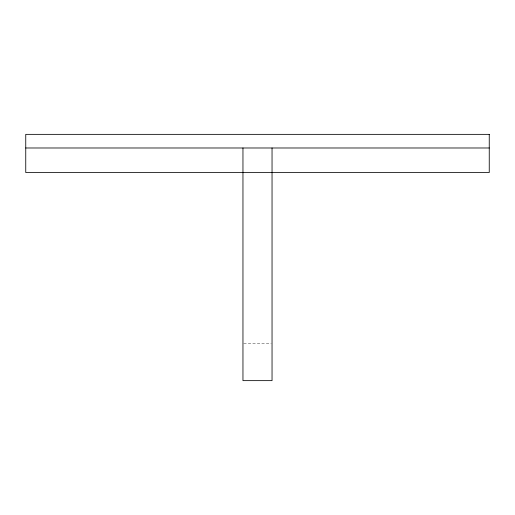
<?xml version="1.0" encoding="UTF-8"?>
<svg xmlns="http://www.w3.org/2000/svg" width="515" height="515" viewBox="0 0 515 515"><rect width="100%" height="100%" fill="white"/><g stroke="black" fill="none" stroke-linecap="round" stroke-linejoin="round"><path stroke-width="0.39" stroke-dasharray="2.58 1.93" d="M243.743 343.724L271.257 343.724"/><path stroke-width="0.77" d="M25.75 147.985L489.25 147.985M272.042 147.985L272.042 380.643L242.958 380.643L242.958 147.985M489.25 134.357L25.75 134.357L25.75 172.525L489.25 172.525L489.25 134.357"/></g></svg>
